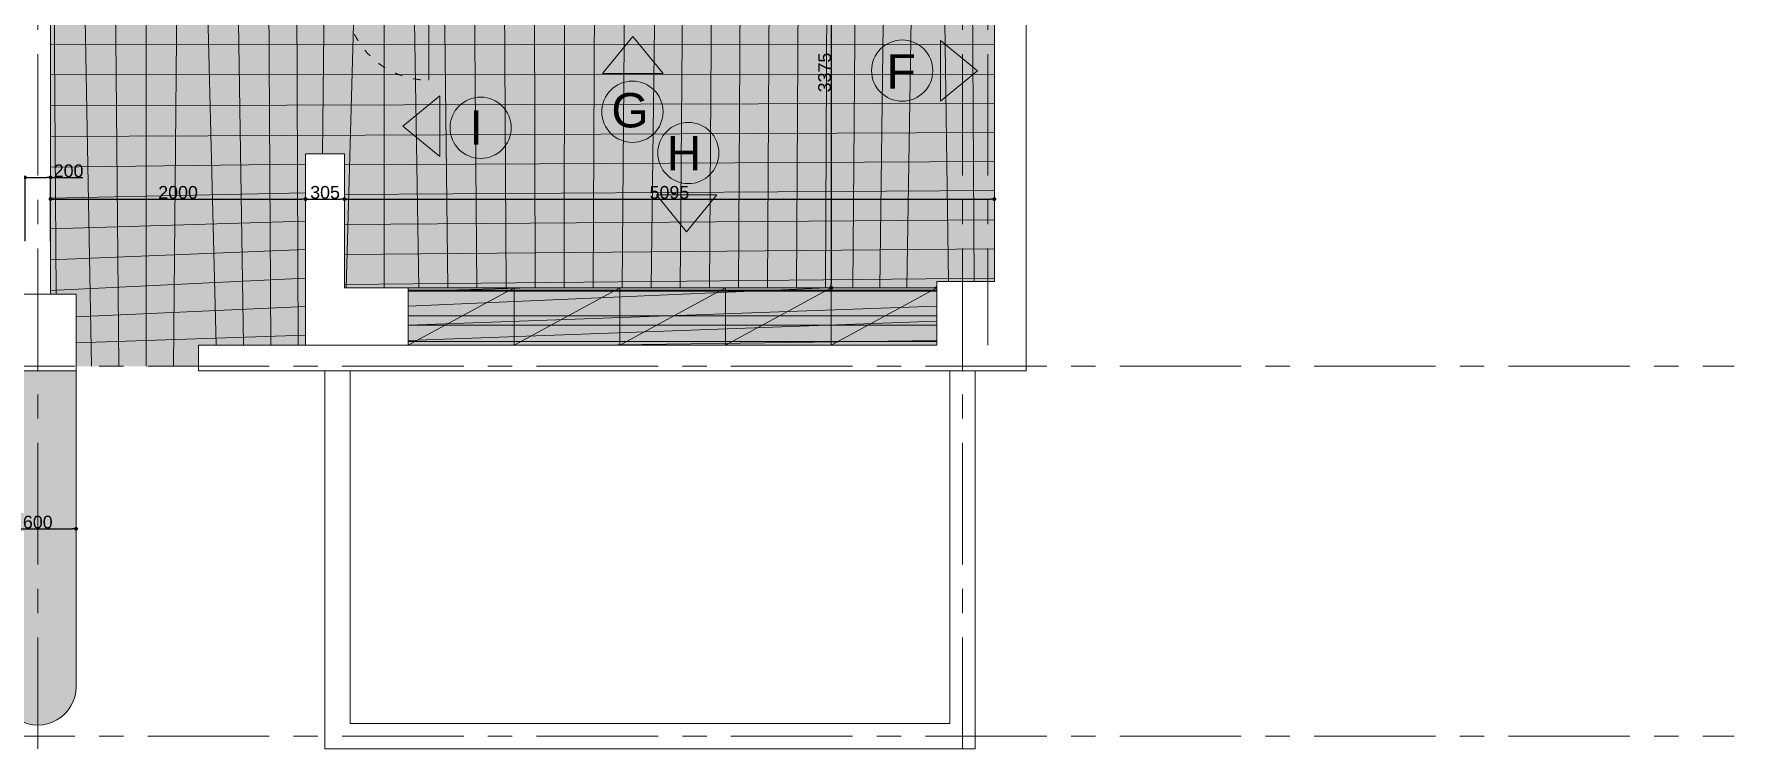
# Model space of a CAD drawing. Header units: millimetres. Extents: x 0 to 1313252738, y -131 to 560100888.
# Drawn here: x 1312636725 to 1312650053, y 559947522 to 559953126 of the extents above; entities that cross this region are included whole.
import ezdxf

# ---------------------------------------------------------------- set-up
doc = ezdxf.new("R2010")
doc.units = ezdxf.units.MM
doc.linetypes.add('ACAD_ISO03W100', pattern=[30, 12, -18])
doc.linetypes.add('CENTERX2', pattern=[101.60000000000001, 63.5, -12.7, 12.7, -12.7])
doc.layers.get('0').update_dxf_attribs({"lineweight": 0})
for name, color, linetype, lineweight in [('001通り芯', 6, 'CENTERX2', 0), ('002外周躯体', 7, 'Continuous', 13), ('003間仕切り', 7, 'Continuous', 13), ('004寸法', 7, 'Continuous', 0), ('005床材(石)', 7, 'Continuous', 0), ('006サウナヒータ-', 7, 'Continuous', 0), ('007石材', 7, 'Continuous', 0), ('建具', 7, 'Continuous', 0), ('棚(木)', 7, 'Continuous', 0)]:
    doc.layers.add(name, color=color, linetype=linetype, lineweight=lineweight)
doc.styles.add('onnjuku', font='arial.ttf')
doc.styles.get("Standard").update_dxf_attribs({"font": 'arial.ttf'})
doc.dimstyles.new('onnjuku', dxfattribs={"dimtxt": 100, "dimasz": 30, "dimexe": 1.25, "dimexo": 0.625, "dimtad": 1, "dimdec": 0, "dimtxsty": 'onnjuku', "dimblk": 'DOT', "dimcen": 2.5, "dimadec": 0, "dimazin": 0, "dimtfac": 1, "dimtdec": 0, "dimtmove": 0, "dimatfit": 3, "dimfxl": 500, "dimfxlon": 1, "dimarcsym": 0})

# ---------------------------------------------------------------- blocks, each defined once
blk = doc.blocks.new('_Dot')
at = {"color": 0, "linetype": 'ByBlock', "lineweight": -2}
blk.add_line((-0.5, 0), (-1, 0), dxfattribs=at)
at = {"color": 0, "linetype": 'ByBlock', "const_width": 0.5}
blk.add_lwpolyline([(-0.25, 0, 1), (0.25, 0, 1)], format="xyb", close=True, dxfattribs=at)
blk = doc.blocks.new('*D205')
at = {"layer": '004寸法', "color": 0, "lineweight": -2, "transparency": 16777216}
for p, q in [((1312636654.219367, 559951501.9786094), (1312636654.219367, 559952003.2286094)), ((1312636684.219367, 559952001.9786094), (1312636824.219367, 559952001.9786094)), ((1312636854.219367, 559951501.9786094), (1312636854.219367, 559952003.2286094)), ((1312636854.219367, 559952001.9786094), (1312637107.77496, 559952001.9786094))]:
    blk.add_line(p, q, dxfattribs=at)
at = {"layer": 'Defpoints', "color": 0, "transparency": 16777216}
for p in [(1312636854.219367, 559952001.9786094), (1312636654.219367, 559951086.9688315), (1312636854.219367, 559951086.9688315)]:
    blk.add_point(p, dxfattribs=at)
at = {"layer": '004寸法', "color": 0, "lineweight": -2, "transparency": 16777216, "xscale": 30, "yscale": 30, "zscale": 30, "rotation": 180}
blk.add_blockref('_Dot', (1312636654.219367, 559952001.9786094), dxfattribs=at)
at = {"layer": '004寸法', "color": 0, "lineweight": -2, "transparency": 16777216, "xscale": 30, "yscale": 30, "zscale": 30}
blk.add_blockref('_Dot', (1312636854.219367, 559952001.9786094), dxfattribs=at)
at = {"layer": '004寸法', "color": 0, "transparency": 16777216, "insert": (1312636995.997164, 559952053.6609083), "char_height": 100, "attachment_point": 5, "style": 'onnjuku'}
blk.add_mtext('200', dxfattribs=at)
blk = doc.blocks.new('*D161')
at = {"layer": '004寸法', "color": 0, "lineweight": -2, "transparency": 16777216}
for p, q in [((1312636854.219367, 559951832.4839704), (1312636854.219367, 559951833.7339704)), ((1312636884.219367, 559951832.4839704), (1312638824.219367, 559951832.4839704)), ((1312638854.219367, 559951832.4839704), (1312638854.219367, 559951833.7339704))]:
    blk.add_line(p, q, dxfattribs=at)
at = {"layer": 'Defpoints', "color": 0, "transparency": 16777216}
for p in [(1312636854.219367, 559951832.4839704), (1312638854.219367, 559951832.4839704), (1312638854.219367, 559951832.4839704)]:
    blk.add_point(p, dxfattribs=at)
at = {"layer": '004寸法', "color": 0, "lineweight": -2, "transparency": 16777216, "xscale": 30, "yscale": 30, "zscale": 30, "rotation": 180}
blk.add_blockref('_Dot', (1312636854.219367, 559951832.4839704), dxfattribs=at)
at = {"layer": '004寸法', "color": 0, "lineweight": -2, "transparency": 16777216, "xscale": 30, "yscale": 30, "zscale": 30}
blk.add_blockref('_Dot', (1312638854.219367, 559951832.4839704), dxfattribs=at)
at = {"layer": '004寸法', "color": 0, "transparency": 16777216, "insert": (1312637854.219367, 559951884.1662692), "char_height": 100, "attachment_point": 5, "style": 'onnjuku'}
blk.add_mtext('2000', dxfattribs=at)
blk = doc.blocks.new('*D162')
at = {"layer": '004寸法', "color": 0, "lineweight": -2, "transparency": 16777216}
for p, q in [((1312638854.219367, 559951832.4839704), (1312638854.219367, 559951833.7339704)), ((1312638884.219367, 559951832.4839704), (1312639129.219367, 559951832.4839704)), ((1312639159.219367, 559951832.4839704), (1312639159.219367, 559951833.7339704))]:
    blk.add_line(p, q, dxfattribs=at)
at = {"layer": 'Defpoints', "color": 0, "transparency": 16777216}
for p in [(1312638854.219367, 559951832.4839704), (1312639159.219367, 559951832.4839704), (1312639159.219367, 559951832.4839704)]:
    blk.add_point(p, dxfattribs=at)
at = {"layer": '004寸法', "color": 0, "lineweight": -2, "transparency": 16777216, "xscale": 30, "yscale": 30, "zscale": 30, "rotation": 180}
blk.add_blockref('_Dot', (1312638854.219367, 559951832.4839704), dxfattribs=at)
at = {"layer": '004寸法', "color": 0, "lineweight": -2, "transparency": 16777216, "xscale": 30, "yscale": 30, "zscale": 30}
blk.add_blockref('_Dot', (1312639159.219367, 559951832.4839704), dxfattribs=at)
at = {"layer": '004寸法', "color": 0, "transparency": 16777216, "insert": (1312639006.719367, 559951884.2003754), "char_height": 100, "attachment_point": 5, "style": 'onnjuku'}
blk.add_mtext('305', dxfattribs=at)
blk = doc.blocks.new('*D146')
at = {"layer": '004寸法', "color": 0, "lineweight": -2, "transparency": 16777216}
for p, q in [((1312639159.219367, 559951832.4839704), (1312639159.219367, 559951833.7339704)), ((1312639189.219367, 559951832.4839704), (1312644224.219367, 559951832.4839704)), ((1312644254.219367, 559951832.4839704), (1312644254.219367, 559951833.7339704))]:
    blk.add_line(p, q, dxfattribs=at)
at = {"layer": 'Defpoints', "color": 0, "transparency": 16777216}
for p in [(1312639159.219367, 559951832.4839704), (1312644254.219367, 559951832.4839704), (1312644254.219367, 559951832.4839704)]:
    blk.add_point(p, dxfattribs=at)
at = {"layer": '004寸法', "color": 0, "lineweight": -2, "transparency": 16777216, "xscale": 30, "yscale": 30, "zscale": 30, "rotation": 180}
blk.add_blockref('_Dot', (1312639159.219367, 559951832.4839704), dxfattribs=at)
at = {"layer": '004寸法', "color": 0, "lineweight": -2, "transparency": 16777216, "xscale": 30, "yscale": 30, "zscale": 30}
blk.add_blockref('_Dot', (1312644254.219367, 559951832.4839704), dxfattribs=at)
at = {"layer": '004寸法', "color": 0, "transparency": 16777216, "insert": (1312641706.719367, 559951884.1662692), "char_height": 100, "attachment_point": 5, "style": 'onnjuku'}
blk.add_mtext('5095', dxfattribs=at)
blk = doc.blocks.new('*D148')
at = {"layer": '004寸法', "color": 0, "lineweight": -2, "transparency": 16777216}
for p, q in [((1312642927.344368, 559954511.9688317), (1312642976.469372, 559954511.9688317)), ((1312642975.219372, 559954481.9688317), (1312642975.219372, 559951166.9688318)), ((1312642975.219372, 559951136.9688318), (1312642976.469372, 559951136.9688318))]:
    blk.add_line(p, q, dxfattribs=at)
at = {"layer": 'Defpoints', "color": 0, "transparency": 16777216}
for p in [(1312642926.719368, 559954511.9688317), (1312642975.219368, 559951136.9688318), (1312642975.219372, 559951136.9688318)]:
    blk.add_point(p, dxfattribs=at)
at = {"layer": '004寸法', "color": 0, "lineweight": -2, "transparency": 16777216, "xscale": 30, "yscale": 30, "zscale": 30}
for p, rotation in [((1312642975.219372, 559954511.9688317), 90), ((1312642975.219372, 559951136.9688318), 270)]:
    blk.add_blockref('_Dot', p, dxfattribs=dict(at, rotation=rotation))
at = {"layer": '004寸法', "color": 0, "transparency": 16777216, "insert": (1312642923.502967, 559952824.4688313), "char_height": 100, "attachment_point": 5, "rotation": 90, "style": 'onnjuku'}
blk.add_mtext('3375', dxfattribs=at)
blk = doc.blocks.new('*D155')
at = {"layer": '004寸法', "color": 0, "lineweight": -2, "transparency": 16777216}
for p, q in [((1312636454.219367, 559949248.2320495), (1312636454.219367, 559949249.4820495)), ((1312636484.219367, 559949248.2320495), (1312637024.219367, 559949248.2320495)), ((1312637054.219367, 559949248.2320495), (1312637054.219367, 559949249.4820495))]:
    blk.add_line(p, q, dxfattribs=at)
at = {"layer": 'Defpoints', "color": 0, "transparency": 16777216}
for p in [(1312636454.219367, 559949248.2320495), (1312637054.219367, 559949248.2320495), (1312637054.219367, 559949248.2320495)]:
    blk.add_point(p, dxfattribs=at)
at = {"layer": '004寸法', "color": 0, "lineweight": -2, "transparency": 16777216, "xscale": 30, "yscale": 30, "zscale": 30, "rotation": 180}
blk.add_blockref('_Dot', (1312636454.219367, 559949248.2320495), dxfattribs=at)
at = {"layer": '004寸法', "color": 0, "lineweight": -2, "transparency": 16777216, "xscale": 30, "yscale": 30, "zscale": 30}
blk.add_blockref('_Dot', (1312637054.219367, 559949248.2320495), dxfattribs=at)
at = {"layer": '004寸法', "color": 0, "transparency": 16777216, "insert": (1312636754.219367, 559949299.9143481), "char_height": 100, "attachment_point": 5, "style": 'onnjuku'}
blk.add_mtext('600', dxfattribs=at)

msp = doc.modelspace()

# ---------------------------------------------------------------- hatches: boundary and pattern name
at = {"layer": '005床材(石)', "true_color": 0xc7c8ca, "transparency": 33554556}
h = msp.add_hatch(color=9, dxfattribs=at)
h.dxf.hatch_style = 1
h.paths.add_polyline_path([(1312636854.219367, 559953386.9688315), (1312638739.219367, 559953386.9688315), (1312638829.219367, 559953386.9688315), (1312641599.219367, 559953386.9688315), (1312641599.219367, 559954511.9688315), (1312644254.219367, 559954511.9688315), (1312644254.219367, 559951186.9688317), (1312643804.219367, 559951186.9688317), (1312643804.219367, 559951136.9688317), (1312642975.219367, 559951136.9688317), (1312639659.219367, 559951136.9688317), (1312639159.219367, 559951136.9688317), (1312639159.219367, 559952186.9688317), (1312638854.219367, 559952186.9688317), (1312638854.219367, 559950686.9688317), (1312638014.219367, 559950686.9688317), (1312638014.219367, 559950521.9688315), (1312637054.219367, 559950521.9688315), (1312637054.219367, 559951086.9688315), (1312636854.219367, 559951086.9688315)])
at = {"layer": '006サウナヒータ-', "transparency": 33554556}
h = msp.add_hatch(dxfattribs=at)
h.set_pattern_fill('ANSI37', color=0, scale=72, angle=135)
h.set_pattern_definition([(180, (66041.64430975914, -90666.09952783585), (-1.42e-14, -228.6), []), (270, (66041.64430975914, -90666.09952783585), (228.6, -4.26e-14), [])])
h.paths.add_polyline_path([(1312641599.219367, 559954511.9688315), (1312644254.219367, 559954511.9688315), (1312644254.219367, 559951186.9688317), (1312643804.219367, 559951186.9688317), (1312643804.219367, 559951136.9688317), (1312642975.219367, 559951136.9688317), (1312639659.219367, 559951136.9688317), (1312639159.219367, 559951136.9688317), (1312639159.219367, 559952186.9688317), (1312638854.219367, 559952186.9688317), (1312638854.219367, 559950686.9688317), (1312638014.219367, 559950686.9688317), (1312638014.219367, 559950521.9688315), (1312637054.219367, 559950521.9688315), (1312637054.219367, 559951086.9688315), (1312636854.219367, 559951086.9688315), (1312636854.219367, 559953386.9688315), (1312638739.219367, 559953386.9688315), (1312638829.219367, 559953386.9688315), (1312641599.219367, 559953386.9688315)])
at = {"layer": '007石材', "true_color": 0x939598, "transparency": 33554587}
h = msp.add_hatch(color=252, dxfattribs=at)
h.dxf.hatch_style = 1
h.paths.add_polyline_path([(1312637054.219367, 559950486.9688315), (1312636754.219367, 559950486.9688315), (1312636754.219367, 559947709.495267, 0.4142151444473529), (1312637054.219367, 559948009.4968877)])
h.paths.add_polyline_path([(1312636754.219367, 559950486.9688315), (1312636454.219367, 559950486.9688315), (1312636454.219367, 559948009.4798036, 0.4141984649105413), (1312636754.219367, 559947709.495267)])
at = {"layer": '棚(木)', "true_color": 0xddae73, "transparency": 33554556}
h = msp.add_hatch(color=43, dxfattribs=at)
h.dxf.hatch_style = 1
h.paths.add_polyline_path([(1312642975.219367, 559951136.9688317), (1312643804.219367, 559951136.9688317), (1312642975.219367, 559950686.9688317)], flags=17)
h.paths.add_polyline_path([(1312643804.219367, 559951136.9688317), (1312643804.219367, 559950686.9688317), (1312643754.219367, 559950686.9688317), (1312642975.219367, 559950686.9688317)], flags=17)
h.paths.add_polyline_path([(1312642975.219367, 559951136.9688317), (1312642975.219367, 559950686.9688317), (1312642146.219367, 559950686.9688317)], flags=17)
h.paths.add_polyline_path([(1312642146.219367, 559951136.9688317), (1312642975.219367, 559951136.9688317), (1312642146.219367, 559950686.9688317)], flags=17)
h.paths.add_polyline_path([(1312642146.219367, 559951136.9688317), (1312642146.219367, 559950686.9688317), (1312641317.219367, 559950686.9688317)], flags=17)
h.paths.add_polyline_path([(1312641317.219367, 559951136.9688317), (1312642146.219367, 559951136.9688317), (1312641317.219367, 559950686.9688317)], flags=17)
h.paths.add_polyline_path([(1312641317.219367, 559951136.9688317), (1312641317.219367, 559950686.9688317), (1312640488.219367, 559950686.9688317)], flags=17)
h.paths.add_polyline_path([(1312640488.219367, 559951136.9688317), (1312641317.219367, 559951136.9688317), (1312640488.219367, 559950686.9688317)], flags=17)
h.paths.add_polyline_path([(1312640488.219367, 559951136.9688317), (1312640488.219367, 559950686.9688317), (1312639659.219367, 559950686.9688317)], flags=17)
h.paths.add_polyline_path([(1312639659.219367, 559951136.9688317), (1312640488.219367, 559951136.9688317), (1312639659.219367, 559950686.9688317)], flags=17)
at = {"layer": '棚(木)', "true_color": 0x939598, "transparency": 33554556}
h = msp.add_hatch(dxfattribs=at)
h.set_pattern_fill('PLASTI', color=252, scale=36, angle=181)
h.set_pattern_definition([(181, (66041.64430975914, -90666.09952783585), (3.989620111562937, -228.565183112751), []), (181, (66042.14301227308, -90694.67017572494), (3.989620111562937, -228.565183112751), []), (181, (66042.64171478702, -90723.24082361405), (3.989620111562937, -228.565183112751), []), (181, (66044.13782232886, -90808.95276728133), (3.989620111562937, -228.565183112751), [])])
h.paths.add_polyline_path([(1312642975.219367, 559951136.9688317), (1312643804.219367, 559951136.9688317), (1312642975.219367, 559950686.9688317)], flags=17)
h.paths.add_polyline_path([(1312643804.219367, 559951136.9688317), (1312643804.219367, 559950686.9688317), (1312643754.219367, 559950686.9688317), (1312642975.219367, 559950686.9688317)], flags=17)
h.paths.add_polyline_path([(1312642975.219367, 559951136.9688317), (1312642975.219367, 559950686.9688317), (1312642146.219367, 559950686.9688317)], flags=17)
h.paths.add_polyline_path([(1312642146.219367, 559951136.9688317), (1312642975.219367, 559951136.9688317), (1312642146.219367, 559950686.9688317)], flags=17)
h.paths.add_polyline_path([(1312642146.219367, 559951136.9688317), (1312642146.219367, 559950686.9688317), (1312641317.219367, 559950686.9688317)], flags=17)
h.paths.add_polyline_path([(1312641317.219367, 559951136.9688317), (1312642146.219367, 559951136.9688317), (1312641317.219367, 559950686.9688317)], flags=17)
h.paths.add_polyline_path([(1312641317.219367, 559951136.9688317), (1312641317.219367, 559950686.9688317), (1312640488.219367, 559950686.9688317)], flags=17)
h.paths.add_polyline_path([(1312640488.219367, 559951136.9688317), (1312641317.219367, 559951136.9688317), (1312640488.219367, 559950686.9688317)], flags=17)
h.paths.add_polyline_path([(1312640488.219367, 559951136.9688317), (1312640488.219367, 559950686.9688317), (1312639659.219367, 559950686.9688317)], flags=17)
h.paths.add_polyline_path([(1312639659.219367, 559951136.9688317), (1312640488.219367, 559951136.9688317), (1312639659.219367, 559950686.9688317)], flags=17)

# ---------------------------------------------------------------- linework, layer by layer
for p, q in [((1312639004.219367, 559947721.9688313), (1312639004.219367, 559950486.9688315)), ((1312639204.219367, 559947721.9688313), (1312639204.219367, 559950486.9688315)), ((1312644004.219367, 559950486.9688315), (1312643904.219367, 559950486.9688315)), ((1312643904.219367, 559950486.9688315), (1312643904.219367, 559947721.9688313)), ((1312644104.219367, 559950486.9688315), (1312644104.219367, 559947521.9688315)), ((1312639004.219367, 559947721.9688313), (1312639004.219367, 559947521.9688315)), ((1312639204.219367, 559947721.9688313), (1312643904.219367, 559947721.9688313)), ((1312636754.219367, 559947586.9688315), (1312636754.219367, 559947526.9688315)), ((1312639004.219367, 559947521.9688317), (1312644104.219367, 559947521.9688315))]:
    msp.add_line(p, q)
at = {"layer": '001通り芯', "ltscale": 15}
for p, q in [((1312636754.219367, 559969732.7608384), (1312636754.219367, 559947521.9688315)), ((1312644004.219366, 559969732.7608384), (1312644004.219367, 559947521.9688315)), ((1312644204.219367, 559969732.7608386), (1312644204.219367, 559950686.9688317)), ((1312620853.115543, 559950521.9688315), (1312650053.1229, 559950521.9688315)), ((1312620853.115543, 559947621.9688315), (1312650053.1229, 559947621.9688315))]:
    msp.add_line(p, q, dxfattribs=at)
at = {"layer": '001通り芯', "color": 1, "linetype": 'ByBlock', "ltscale": 15}
for p, q in [((1312641420.287048, 559953106.3532279), (1312641182.956051, 559952816.5752903)), ((1312641420.287048, 559953106.3532279), (1312641657.618046, 559952816.5752903)), ((1312644122.552299, 559952837.6917754), (1312643832.774362, 559953075.0227731)), ((1312643832.774362, 559953075.0227731), (1312643832.774362, 559952837.6917754)), ((1312641182.956051, 559952816.5752903), (1312641420.287048, 559952816.5752903)), ((1312641657.618046, 559952816.5752903), (1312641420.287048, 559952816.5752903)), ((1312644122.552299, 559952837.6917754), (1312643832.774362, 559952600.3607779)), ((1312643832.774362, 559952600.3607779), (1312643832.774362, 559952837.6917754)), ((1312639616.00242, 559952404.1642257), (1312639905.780357, 559952641.4952232)), ((1312639905.780357, 559952641.4952232), (1312639905.780357, 559952404.1642257)), ((1312639616.00242, 559952404.1642257), (1312639905.780357, 559952166.8332281)), ((1312639905.780357, 559952166.8332281), (1312639905.780357, 559952404.1642257)), ((1312641841.536438, 559951575.3047726), (1312641604.20544, 559951865.0827101)), ((1312641604.20544, 559951865.0827101), (1312641841.536438, 559951865.0827101)), ((1312641841.536438, 559951575.3047726), (1312642078.867436, 559951865.0827101)), ((1312642078.867436, 559951865.0827101), (1312641841.536438, 559951865.0827101))]:
    msp.add_line(p, q, dxfattribs=at)
for centre in [(1312643531.402305, 559952839.3201492), (1312641416.511586, 559952516.6556317), (1312640226.279749, 559952391.132125), (1312641854.861218, 559952193.3245525)]:
    msp.add_circle(centre, 239.9143461359609, dxfattribs=at)
at = {"layer": '002外周躯体'}
for p, q in [((1312644504.219367, 559950486.9688315), (1312644504.219367, 559967221.9688315)), ((1312644504.219367, 559967121.9688315), (1312644504.219367, 559950486.9688315)), ((1312644254.219367, 559951186.9688317), (1312644254.219367, 559961470.4688367)), ((1312644254.219367, 559951186.9688317), (1312644254.219367, 559961470.4688367)), ((1312644254.219367, 559960904.4381387), (1312644254.219367, 559951186.9688317)), ((1312636854.219367, 559952186.9688317), (1312636854.219367, 559951086.9688315)), ((1312636854.219367, 559952186.9688317), (1312636854.219367, 559951086.9688315)), ((1312639159.219367, 559952186.9688317), (1312638854.219367, 559952186.9688317)), ((1312638854.219367, 559952186.9688317), (1312638854.219367, 559950686.9688317)), ((1312639159.219367, 559952186.9688317), (1312638854.219367, 559952186.9688317)), ((1312638854.219367, 559952186.9688317), (1312638854.219367, 559950686.9688317)), ((1312639159.219367, 559951136.9688317), (1312639159.219367, 559952186.9688317)), ((1312639159.219367, 559951136.9688317), (1312639159.219367, 559952186.9688317)), ((1312636454.219367, 559951086.9688315), (1312637054.219367, 559951086.9688315)), ((1312637054.219367, 559951086.9688315), (1312636454.219367, 559951086.9688315)), ((1312637054.219367, 559950486.9688315), (1312637054.219367, 559951086.9688315)), ((1312637054.219367, 559950486.9688315), (1312637054.219367, 559951086.9688315)), ((1312637054.219367, 559950486.9688315), (1312637054.219367, 559951086.9688315)), ((1312639659.219367, 559951136.9688317), (1312639159.219367, 559951136.9688317)), ((1312639659.219367, 559951136.9688317), (1312639159.219367, 559951136.9688317)), ((1312639659.219367, 559950686.9688317), (1312639659.219367, 559951136.9688317)), ((1312639659.219367, 559950686.9688317), (1312639659.219367, 559951136.9688317)), ((1312643804.219367, 559950686.9688317), (1312643804.219367, 559951186.9688317)), ((1312643804.219367, 559951186.9688317), (1312644254.219367, 559951186.9688317)), ((1312643804.219367, 559950686.9688317), (1312643804.219367, 559951186.9688317)), ((1312643804.219367, 559951186.9688317), (1312644254.219367, 559951186.9688317)), ((1312638014.219367, 559950686.9688317), (1312643804.219367, 559950686.9688317)), ((1312638014.219367, 559950486.9688315), (1312638014.219367, 559950686.9688317)), ((1312643804.219367, 559950686.9688317), (1312638014.219367, 559950686.9688317)), ((1312638804.219367, 559950686.9688317), (1312638014.219367, 559950686.9688317)), ((1312638014.219367, 559950686.9688317), (1312638014.219367, 559950486.9688315)), ((1312638804.219367, 559950686.9688317), (1312638014.219367, 559950686.9688317)), ((1312643754.219367, 559950686.9688317), (1312639609.219367, 559950686.9688317)), ((1312643804.219367, 559950686.9688317), (1312643754.219367, 559950686.9688317)), ((1312636454.219367, 559950486.9688315), (1312637054.219367, 559950486.9688315)), ((1312637054.219367, 559950486.9688315), (1312636454.219367, 559950486.9688315)), ((1312636754.219367, 559950486.9688315), (1312636454.219367, 559950486.9688315)), ((1312636754.219367, 559950486.9688315), (1312637054.219367, 559950486.9688315)), ((1312638014.219367, 559950486.9688315), (1312644504.219367, 559950486.9688315)), ((1312644454.219367, 559950486.9688315), (1312638014.219367, 559950486.9688315))]:
    msp.add_line(p, q, dxfattribs=at)
at = {"layer": '003間仕切り'}
msp.add_line((1312636854.219367, 559951086.9688315), (1312636854.219367, 559953386.9688315), dxfattribs=at)
msp.add_line((1312636854.219367, 559951086.9688315), (1312636854.219367, 559953386.9688315), dxfattribs=at)
at = {"layer": '007石材'}
msp.add_line((1312637054.219367, 559950486.9688315), (1312637054.219367, 559948009.4952673), dxfattribs=at)
msp.add_arc((1312636754.219367, 559948009.4952673), 300.0000002384186, 179.9970466260348, 0.0003094754377378, dxfattribs=at)
at = {"layer": '建具'}
msp.add_line((1312639819.180903, 559953414.2016597), (1312639819.180903, 559952764.2016597), dxfattribs=at)
at = {"layer": '建具', "linetype": 'ACAD_ISO03W100', "lineweight": 5, "ltscale": 5}
msp.add_arc((1312639819.180903, 559953414.2016597), 650, 180, 270, dxfattribs=at)
at = {"layer": '棚(木)'}
for p, q in [((1312639659.219367, 559951136.9688317), (1312643804.219367, 559951136.9688317)), ((1312640488.219367, 559951136.9688317), (1312639659.219367, 559950686.9688317)), ((1312640488.219367, 559951136.9688317), (1312640488.219367, 559950686.9688317)), ((1312641317.219367, 559951136.9688317), (1312640488.219367, 559950686.9688317)), ((1312641317.219367, 559951136.9688317), (1312641317.219367, 559950686.9688317)), ((1312642146.219367, 559951136.9688317), (1312641317.219367, 559950686.9688317)), ((1312642146.219367, 559951136.9688317), (1312642146.219367, 559950686.9688317)), ((1312642975.219367, 559951136.9688317), (1312642146.219367, 559950686.9688317)), ((1312643804.219367, 559951136.9688317), (1312642975.219367, 559951136.9688317)), ((1312642975.219367, 559951136.9688317), (1312642975.219367, 559950686.9688317)), ((1312643804.219367, 559951136.9688317), (1312642975.219367, 559950686.9688317)), ((1312643804.219367, 559950686.9688317), (1312643804.219367, 559951186.9688317))]:
    msp.add_line(p, q, dxfattribs=at)

# ---------------------------------------------------------------- texts
at = {"layer": '001通り芯', "color": 1, "linetype": 'ByBlock', "ltscale": 15, "char_height": 269.46635012622, "attachment_point": 3}
for s, insert in [('F', (1312643638.427083, 559952968.0411047)), ('G', (1312641544.43837, 559952663.4334639)), ('I', (1312640242.975577, 559952529.1377702)), ('H', (1312641957.029963, 559952326.9460474))]:
    msp.add_mtext_dynamic_manual_height_columns(s, width=618.9777000356822, gutter_width=1347.3317506311, heights=[0], dxfattribs=dict(at, insert=insert))

# ---------------------------------------------------------------- dimensions: what is measured, and where the dimension line sits
at = {"layer": '004寸法'}
dim = msp.add_linear_dim(base=(1312642975.219372, 559951136.9688318), p1=(1312642926.719367, 559954511.9688315), p2=(1312642975.219367, 559951136.9688317), angle=90, dimstyle='onnjuku', dxfattribs=at)
dim.commit()
dim.dimension.update_dxf_attribs({"geometry": '*D148', "text_midpoint": (1312642923.502967, 559952824.4688313)})
for base, p1, p2, picture, middle in [((1312636854.219367, 559952001.9786094), (1312636654.219367, 559951086.9688315), (1312636854.219367, 559951086.9688315), '*D205', (1312636995.997164, 559952053.6609083)), ((1312638854.219367, 559951832.4839704), (1312636854.219367, 559951832.4839704), (1312638854.219367, 559951832.4839704), '*D161', (1312637854.219367, 559951884.1662692)), ((1312637054.219367, 559949248.2320495), (1312636454.219367, 559949248.2320495), (1312637054.219367, 559949248.2320495), '*D155', (1312636754.219367, 559949299.9143481))]:
    dim = msp.add_linear_dim(base=base, p1=p1, p2=p2, dimstyle='onnjuku', dxfattribs=at)
    dim.commit()
    dim.dimension.update_dxf_attribs({"geometry": picture, "text_midpoint": middle})
for base, p1, p2, picture, middle in [((1312639159.219367, 559951832.4839704), (1312638854.219367, 559951832.4839704), (1312639159.219367, 559951832.4839704), '*D162', (1312639006.719367, 559951884.2003754)), ((1312644254.219367, 559951832.4839704), (1312639159.219367, 559951832.4839704), (1312644254.219367, 559951832.4839704), '*D146', (1312641706.719367, 559951884.1662692))]:
    dim = msp.add_linear_dim(base=base, p1=p1, p2=p2, dimstyle='onnjuku', override={"dimtmove": 1}, dxfattribs=at)
    dim.commit()
    dim.dimension.update_dxf_attribs({"geometry": picture, "text_midpoint": middle})

doc.saveas('drawing.dxf')
